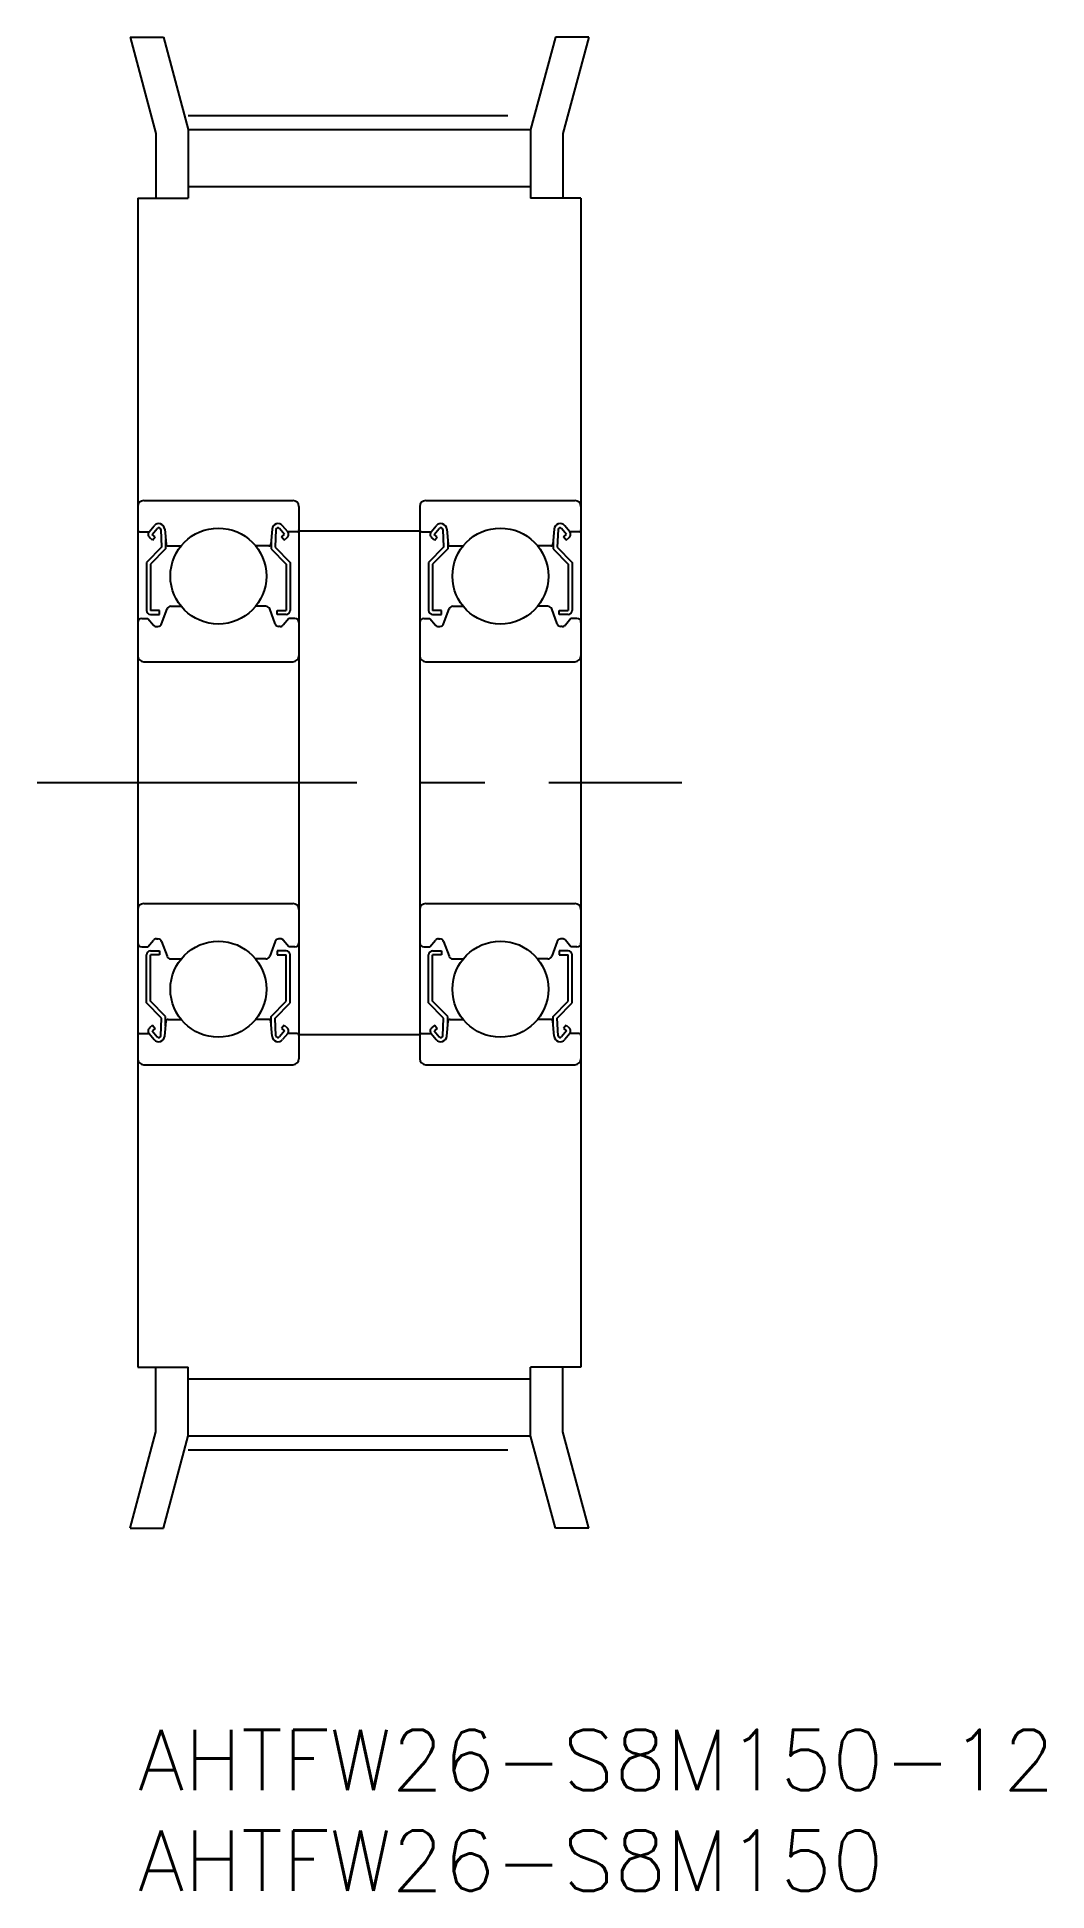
# Model space of a CAD drawing. Extents: x -5 to 45.1, y -8 to 84.
import ezdxf

# ---------------------------------------------------------------- set-up
doc = ezdxf.new("R2010")
doc.units = 0
doc.header["$LTSCALE"] = 0.5
doc.linetypes.add('CENTER', pattern=[50.8, 31.75, -6.35, 6.35, -6.35])
for name, color, linetype in [('MSM_CENTER', 1, 'CENTER'), ('MSM_CONTINUOUS', 7, 'CONTINUOUS'), ('MSM_PART_NUMBER', 7, 'CONTINUOUS')]:
    doc.layers.add(name, color=color, linetype=linetype)
doc.styles.get("Standard").update_dxf_attribs({"font": 'txt.shx', "height": 3, "bigfont": 'bigfont.shx'})

# ---------------------------------------------------------------- blocks, each defined once
blk = doc.blocks.new('*U2')
at = {"layer": 'MSM_PART_NUMBER'}
blk.add_text('AHTFW26-S8M150-12', height=3, dxfattribs=at).set_placement((0, -3))
blk = doc.blocks.new('*U3')
at = {"layer": 'MSM_PART_NUMBER'}
blk.add_text('AHTFW26-S8M150', height=3, dxfattribs=at).set_placement((0, -8))

msp = doc.modelspace()

# ---------------------------------------------------------------- linework, layer by layer
at = {"layer": 'MSM_CENTER'}
for p, q in [((2.5, 80.105), (19.5, 80.105)), ((-5, 47), (27, 47)), ((2.5, 13.895), (19.5, 13.895))]:
    msp.add_line(p, q, dxfattribs=at)
at = {"layer": 'MSM_CONTINUOUS'}
for p, q in [((-0.384, 84), (0.9, 79.209)), ((-0.384, 84), (1.273, 84)), ((1.273, 84), (2.5, 79.42)), ((20.727, 84), (19.5, 79.42)), ((22.384, 84), (20.727, 84)), ((22.384, 84), (21.1, 79.209)), ((0.9, 79.209), (0.9, 76)), ((2.5, 79.42), (2.5, 76)), ((2.5, 79.42), (19.5, 79.42)), ((19.5, 79.42), (19.5, 76)), ((21.1, 79.209), (21.1, 76)), ((2.5, 76.59), (19.5, 76.59)), ((0, 76), (0, 18)), ((0, 76), (2.5, 76)), ((22, 76), (19.5, 76)), ((22, 76), (22, 18)), ((0.3, 61), (7.7, 61)), ((14.3, 61), (21.7, 61)), ((8, 60.7), (8, 33.3)), ((14, 60.7), (14, 33.3)), ((0.1, 59.45), (0.56, 59.45)), ((0.56, 59.45), (0.81, 59.748)), ((0.738, 59.04), (0.585, 59.168)), ((0.713, 59.321), (0.963, 59.619)), ((0.866, 59.193), (0.713, 59.321)), ((0.738, 59.04), (0.866, 59.193)), ((1.14, 59.56), (1.183, 58.683)), ((1.338, 59.581), (1.403, 58.841)), ((1.383, 59.07), (1.383, 58.6)), ((6.662, 59.581), (6.597, 58.841)), ((6.617, 59.07), (6.617, 58.6)), ((6.86, 59.56), (6.817, 58.683)), ((7.287, 59.321), (7.037, 59.619)), ((7.134, 59.193), (7.287, 59.321)), ((7.262, 59.04), (7.134, 59.193)), ((7.44, 59.45), (7.19, 59.748)), ((7.262, 59.04), (7.415, 59.168)), ((7.9, 59.45), (7.44, 59.45)), ((8, 59.5), (14, 59.5)), ((14.1, 59.45), (14.56, 59.45)), ((14.56, 59.45), (14.81, 59.748)), ((14.738, 59.04), (14.585, 59.168)), ((14.713, 59.321), (14.963, 59.619)), ((14.866, 59.193), (14.713, 59.321)), ((14.738, 59.04), (14.866, 59.193)), ((15.14, 59.56), (15.183, 58.683)), ((15.338, 59.581), (15.403, 58.841)), ((15.383, 59.07), (15.383, 58.6)), ((20.662, 59.581), (20.597, 58.841)), ((20.617, 59.07), (20.617, 58.6)), ((20.86, 59.56), (20.817, 58.683)), ((21.287, 59.321), (21.037, 59.619)), ((21.134, 59.193), (21.287, 59.321)), ((21.262, 59.04), (21.134, 59.193)), ((21.44, 59.45), (21.19, 59.748)), ((21.262, 59.04), (21.415, 59.168)), ((21.9, 59.45), (21.44, 59.45)), ((1.183, 58.683), (0.433, 57.933)), ((1.383, 58.6), (0.633, 57.85)), ((1.503, 58.75), (2.151, 58.75)), ((6.497, 58.75), (5.849, 58.75)), ((6.617, 58.6), (7.367, 57.85)), ((6.817, 58.683), (7.567, 57.933)), ((15.183, 58.683), (14.433, 57.933)), ((15.383, 58.6), (14.633, 57.85)), ((15.503, 58.75), (16.151, 58.75)), ((20.497, 58.75), (19.849, 58.75)), ((20.617, 58.6), (21.367, 57.85)), ((20.817, 58.683), (21.567, 57.933)), ((0.433, 57.933), (0.433, 55.55)), ((0.633, 57.85), (0.633, 55.55)), ((7.367, 57.85), (7.367, 55.55)), ((7.567, 57.933), (7.567, 55.55)), ((14.433, 57.933), (14.433, 55.55)), ((14.633, 57.85), (14.633, 55.55)), ((21.367, 57.85), (21.367, 55.55)), ((21.567, 57.933), (21.567, 55.55)), ((1.083, 55.55), (0.633, 55.55)), ((0.633, 55.35), (1.083, 55.35)), ((1.083, 55.35), (1.083, 55.55)), ((1.182, 54.882), (1.45, 55.618)), ((1.638, 55.75), (2.151, 55.75)), ((6.362, 55.75), (5.849, 55.75)), ((6.818, 54.882), (6.55, 55.618)), ((6.917, 55.35), (6.917, 55.55)), ((6.917, 55.55), (7.367, 55.55)), ((7.367, 55.35), (6.917, 55.35)), ((15.083, 55.55), (14.633, 55.55)), ((14.633, 55.35), (15.083, 55.35)), ((15.083, 55.35), (15.083, 55.55)), ((15.182, 54.882), (15.45, 55.618)), ((15.638, 55.75), (16.151, 55.75)), ((20.362, 55.75), (19.849, 55.75)), ((20.818, 54.882), (20.55, 55.618)), ((20.917, 55.55), (21.367, 55.55)), ((20.917, 55.35), (20.917, 55.55)), ((21.367, 55.35), (20.917, 55.35)), ((0.2, 55.15), (0.5, 55.15)), ((0.5, 55.15), (0.776, 54.821)), ((0.929, 54.75), (0.994, 54.75)), ((7.071, 54.75), (7.006, 54.75)), ((7.5, 55.15), (7.224, 54.821)), ((7.8, 55.15), (7.5, 55.15)), ((14.2, 55.15), (14.5, 55.15)), ((14.5, 55.15), (14.776, 54.821)), ((14.929, 54.75), (14.994, 54.75)), ((21.071, 54.75), (21.006, 54.75)), ((21.5, 55.15), (21.224, 54.821)), ((21.8, 55.15), (21.5, 55.15)), ((0.3, 53), (7.7, 53)), ((14.3, 53), (21.7, 53)), ((0.3, 41), (7.7, 41)), ((14.3, 41), (21.7, 41)), ((0.2, 38.85), (0.5, 38.85)), ((0.5, 38.85), (0.776, 39.179)), ((0.633, 38.65), (1.083, 38.65)), ((0.929, 39.25), (0.994, 39.25)), ((1.083, 38.65), (1.083, 38.45)), ((1.182, 39.118), (1.45, 38.382)), ((6.818, 39.118), (6.55, 38.382)), ((7.367, 38.65), (6.917, 38.65)), ((6.917, 38.65), (6.917, 38.45)), ((7.071, 39.25), (7.006, 39.25)), ((7.5, 38.85), (7.224, 39.179)), ((7.8, 38.85), (7.5, 38.85)), ((14.2, 38.85), (14.5, 38.85)), ((14.5, 38.85), (14.776, 39.179)), ((14.633, 38.65), (15.083, 38.65)), ((14.929, 39.25), (14.994, 39.25)), ((15.083, 38.65), (15.083, 38.45)), ((15.182, 39.118), (15.45, 38.382)), ((20.818, 39.118), (20.55, 38.382)), ((20.917, 38.65), (20.917, 38.45)), ((21.367, 38.65), (20.917, 38.65)), ((21.071, 39.25), (21.006, 39.25)), ((21.5, 38.85), (21.224, 39.179)), ((21.8, 38.85), (21.5, 38.85)), ((0.433, 36.067), (0.433, 38.45)), ((1.083, 38.45), (0.633, 38.45)), ((0.633, 36.15), (0.633, 38.45)), ((1.638, 38.25), (2.151, 38.25)), ((1.766, 38.25), (1.766, 38.25)), ((1.894, 38.25), (1.894, 38.25)), ((6.362, 38.25), (5.849, 38.25)), ((6.917, 38.45), (7.367, 38.45)), ((7.367, 36.15), (7.367, 38.45)), ((7.567, 36.067), (7.567, 38.45)), ((14.433, 36.067), (14.433, 38.45)), ((14.633, 36.15), (14.633, 38.45)), ((15.083, 38.45), (14.633, 38.45)), ((15.638, 38.25), (16.151, 38.25)), ((15.766, 38.25), (15.766, 38.25)), ((15.894, 38.25), (15.894, 38.25)), ((20.362, 38.25), (19.849, 38.25)), ((20.917, 38.45), (21.367, 38.45)), ((21.367, 36.15), (21.367, 38.45)), ((21.567, 36.067), (21.567, 38.45)), ((1.183, 35.317), (0.433, 36.067)), ((1.383, 35.4), (0.633, 36.15)), ((6.617, 35.4), (7.367, 36.15)), ((6.817, 35.317), (7.567, 36.067)), ((15.183, 35.317), (14.433, 36.067)), ((15.383, 35.4), (14.633, 36.15)), ((20.617, 35.4), (21.367, 36.15)), ((20.817, 35.317), (21.567, 36.067)), ((0.738, 34.96), (0.585, 34.832)), ((0.738, 34.96), (0.866, 34.807)), ((1.14, 34.44), (1.183, 35.317)), ((1.338, 34.419), (1.403, 35.159)), ((1.383, 34.93), (1.383, 35.4)), ((1.503, 35.25), (2.151, 35.25)), ((6.497, 35.25), (5.849, 35.25)), ((6.662, 34.419), (6.597, 35.159)), ((6.617, 34.93), (6.617, 35.4)), ((6.86, 34.44), (6.817, 35.317)), ((7.262, 34.96), (7.134, 34.807)), ((7.262, 34.96), (7.415, 34.832)), ((14.738, 34.96), (14.585, 34.832)), ((14.738, 34.96), (14.866, 34.807)), ((15.14, 34.44), (15.183, 35.317)), ((15.338, 34.419), (15.403, 35.159)), ((15.383, 34.93), (15.383, 35.4)), ((15.503, 35.25), (16.151, 35.25)), ((20.497, 35.25), (19.849, 35.25)), ((20.662, 34.419), (20.597, 35.159)), ((20.617, 34.93), (20.617, 35.4)), ((20.86, 34.44), (20.817, 35.317)), ((21.262, 34.96), (21.134, 34.807)), ((21.262, 34.96), (21.415, 34.832)), ((0.1, 34.55), (0.56, 34.55)), ((0.56, 34.55), (0.81, 34.252)), ((0.866, 34.807), (0.713, 34.679)), ((0.713, 34.679), (0.963, 34.381)), ((7.287, 34.679), (7.037, 34.381)), ((7.134, 34.807), (7.287, 34.679)), ((7.44, 34.55), (7.19, 34.252)), ((7.9, 34.55), (7.44, 34.55)), ((8, 34.5), (14, 34.5)), ((14.1, 34.55), (14.56, 34.55)), ((14.56, 34.55), (14.81, 34.252)), ((14.866, 34.807), (14.713, 34.679)), ((14.713, 34.679), (14.963, 34.381)), ((21.287, 34.679), (21.037, 34.381)), ((21.134, 34.807), (21.287, 34.679)), ((21.44, 34.55), (21.19, 34.252)), ((21.9, 34.55), (21.44, 34.55)), ((0.3, 33), (7.7, 33)), ((14.3, 33), (21.7, 33)), ((0, 18), (2.5, 18)), ((0.9, 14.791), (0.9, 18)), ((2.5, 14.58), (2.5, 18)), ((22, 18), (19.5, 18)), ((19.5, 14.58), (19.5, 18)), ((21.1, 14.791), (21.1, 18)), ((2.5, 17.41), (19.5, 17.41)), ((-0.384, 10), (0.9, 14.791)), ((22.384, 10), (21.1, 14.791)), ((1.273, 10), (2.5, 14.58)), ((2.5, 14.58), (19.5, 14.58)), ((20.727, 10), (19.5, 14.58)), ((-0.384, 10), (1.273, 10)), ((22.384, 10), (20.727, 10))]:
    msp.add_line(p, q, dxfattribs=at)
for centre in [(4, 57.25), (18, 57.25), (4, 36.75), (18, 36.75)]:
    msp.add_circle(centre, 2.381, dxfattribs=at)
for centre, radius, start, end in [((0.3, 60.7), 0.3, 90, 180), ((7.7, 60.7), 0.3, 0, 90), ((14.3, 60.7), 0.3, 90, 180), ((21.7, 60.7), 0.3, 0, 90), ((1.039, 59.555), 0.3, 4.99676, 140.00197), ((6.961, 59.555), 0.3, 39.99803, 175.00324), ((15.039, 59.555), 0.3, 4.99676, 140.00197), ((20.961, 59.555), 0.3, 39.99803, 175.00324), ((0.1, 59.55), 0.1, 180, 270), ((0.713, 59.321), 0.2, 140.00197, 230.08631), ((1.04, 59.555), 0.1, 2.81979, 140.00215), ((6.96, 59.555), 0.1, 39.99785, 177.18021), ((7.287, 59.321), 0.2, 309.91369, 39.99803), ((7.9, 59.55), 0.1, 270, 0), ((14.1, 59.55), 0.1, 180, 270), ((14.713, 59.321), 0.2, 140.00197, 230.08631), ((15.04, 59.555), 0.1, 2.81979, 140.00215), ((20.96, 59.555), 0.1, 39.99785, 177.18021), ((21.287, 59.321), 0.2, 309.91369, 39.99803), ((21.9, 59.55), 0.1, 270, 0), ((1.503, 58.85), 0.1, 184.99676, 269.99912), ((6.497, 58.85), 0.1, 270.00088, 355.00324), ((15.503, 58.85), 0.1, 184.99676, 269.99912), ((20.497, 58.85), 0.1, 270.00088, 355.00324), ((0.633, 55.55), 0.2, 180, 270), ((1.638, 55.55), 0.2, 90, 159.99165), ((6.362, 55.55), 0.2, 20.00835, 90), ((7.367, 55.55), 0.2, 270, 0), ((14.633, 55.55), 0.2, 180, 270), ((15.638, 55.55), 0.2, 90, 159.99165), ((20.362, 55.55), 0.2, 20.00835, 90), ((21.367, 55.55), 0.2, 270, 0), ((0.2, 54.95), 0.2, 90, 180), ((0.929, 54.95), 0.2, 219.9952, 270), ((0.994, 54.95), 0.2, 270, 339.99165), ((7.006, 54.95), 0.2, 200.00835, 270), ((7.071, 54.95), 0.2, 270, 320.0048), ((7.8, 54.95), 0.2, 0, 90), ((14.2, 54.95), 0.2, 90, 180), ((14.929, 54.95), 0.2, 219.9952, 270), ((14.994, 54.95), 0.2, 270, 339.99165), ((21.006, 54.95), 0.2, 200.00835, 270), ((21.071, 54.95), 0.2, 270, 320.0048), ((21.8, 54.95), 0.2, 0, 90), ((0.3, 53.3), 0.3, 180, 270), ((7.7, 53.3), 0.3, 270, 0), ((14.3, 53.3), 0.3, 180, 270), ((21.7, 53.3), 0.3, 270, 0), ((0.3, 40.7), 0.3, 90, 180), ((7.7, 40.7), 0.3, 0, 90), ((14.3, 40.7), 0.3, 90, 180), ((21.7, 40.7), 0.3, 0, 90), ((0.2, 39.05), 0.2, 180, 270), ((0.633, 38.45), 0.2, 90, 180), ((0.929, 39.05), 0.2, 90, 140.0048), ((0.994, 39.05), 0.2, 20.00835, 90), ((7.006, 39.05), 0.2, 90, 159.99165), ((7.071, 39.05), 0.2, 39.9952, 90), ((7.367, 38.45), 0.2, 0, 90), ((7.8, 39.05), 0.2, 270, 0), ((14.2, 39.05), 0.2, 180, 270), ((14.633, 38.45), 0.2, 90, 180), ((14.929, 39.05), 0.2, 90, 140.0048), ((14.994, 39.05), 0.2, 20.00835, 90), ((21.006, 39.05), 0.2, 90, 159.99165), ((21.071, 39.05), 0.2, 39.9952, 90), ((21.367, 38.45), 0.2, 0, 90), ((21.8, 39.05), 0.2, 270, 0), ((1.638, 38.45), 0.2, 200.00835, 270), ((6.362, 38.45), 0.2, 270, 339.99165), ((15.638, 38.45), 0.2, 200.00835, 270), ((20.362, 38.45), 0.2, 270, 339.99165), ((1.503, 35.15), 0.1, 90.00088, 175.00324), ((6.497, 35.15), 0.1, 4.99676, 89.99912), ((15.503, 35.15), 0.1, 90.00088, 175.00324), ((20.497, 35.15), 0.1, 4.99676, 89.99912), ((0.1, 34.45), 0.1, 90, 180), ((0.713, 34.679), 0.2, 129.91369, 219.99803), ((1.039, 34.445), 0.3, 219.99803, 355.00324), ((1.04, 34.445), 0.1, 219.99785, 357.18021), ((6.961, 34.445), 0.3, 184.99676, 320.00197), ((6.96, 34.445), 0.1, 182.81979, 320.00215), ((7.287, 34.679), 0.2, 320.00197, 50.08631), ((7.9, 34.45), 0.1, 0, 90), ((14.1, 34.45), 0.1, 90, 180), ((14.713, 34.679), 0.2, 129.91369, 219.99803), ((15.039, 34.445), 0.3, 219.99803, 355.00324), ((15.04, 34.445), 0.1, 219.99785, 357.18021), ((20.961, 34.445), 0.3, 184.99676, 320.00197), ((20.96, 34.445), 0.1, 182.81979, 320.00215), ((21.287, 34.679), 0.2, 320.00197, 50.08631), ((21.9, 34.45), 0.1, 0, 90), ((0.3, 33.3), 0.3, 180, 270), ((7.7, 33.3), 0.3, 270, 0), ((14.3, 33.3), 0.3, 180, 270), ((21.7, 33.3), 0.3, 270, 0)]:
    msp.add_arc(centre, radius, start, end, dxfattribs=at)

# ---------------------------------------------------------------- block references
for name in ['*U2', '*U3']:
    msp.add_blockref(name, (0, 0), dxfattribs=at)

doc.saveas('drawing.dxf')
